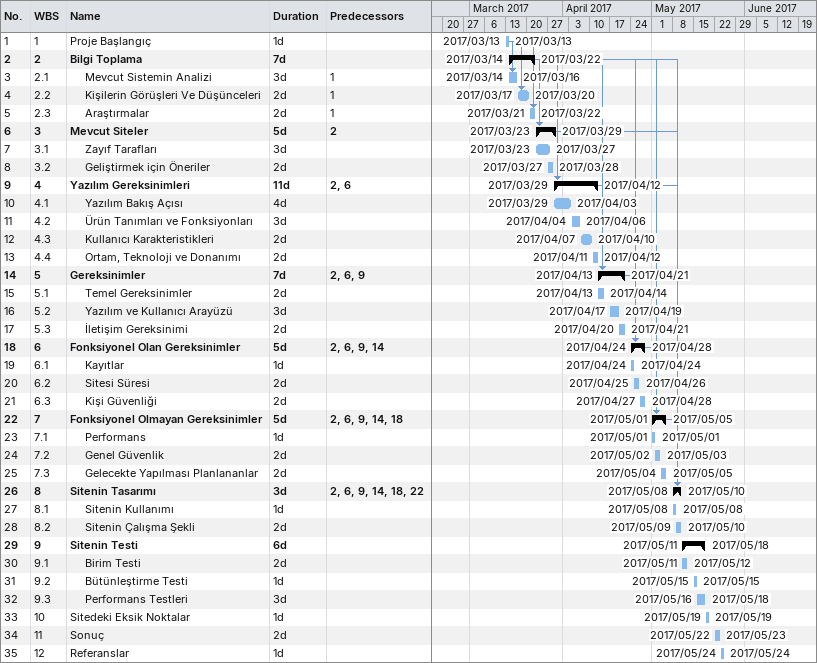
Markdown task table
| ID | WBS | Task | Duration | Start | Finish | Predecessors |
|---|---|---|---|---|---|---|
| 1 | 1 | Proje Başlangıç | 1d | 2017-03-13 | 2017-03-13 |  |
| 2 | 2 | **Bilgi Toplama** | 7d | 2017-03-14 | 2017-03-22 |  |
| 3 | 2.1 | Mevcut Sistemin Analizi | 3d | 2017-03-14 | 2017-03-16 | 1 |
| 4 | 2.2 | Kişilerin Görüşleri Ve Düşünceleri | 2d | 2017-03-17 | 2017-03-20 | 1 |
| 5 | 2.3 | Araştırmalar | 2d | 2017-03-21 | 2017-03-22 | 1 |
| 6 | 3 | **Mevcut Siteler** | 5d | 2017-03-23 | 2017-03-29 | 2 |
| 7 | 3.1 | Zayıf Tarafları | 3d | 2017-03-23 | 2017-03-27 |  |
| 8 | 3.2 | Geliştirmek için Öneriler | 2d | 2017-03-27 | 2017-03-28 |  |
| 9 | 4 | **Yazılım Gereksinimleri** | 11d | 2017-03-29 | 2017-04-12 | 2, 6 |
| 10 | 4.1 | Yazılım Bakış Açısı | 4d | 2017-03-29 | 2017-04-03 |  |
| 11 | 4.2 | Ürün Tanımları ve Fonksiyonları | 3d | 2017-04-04 | 2017-04-06 |  |
| 12 | 4.3 | Kullanıcı Karakteristikleri | 2d | 2017-04-07 | 2017-04-10 |  |
| 13 | 4.4 | Ortam, Teknoloji ve Donanımı | 2d | 2017-04-11 | 2017-04-12 |  |
| 14 | 5 | **Gereksinimler** | 7d | 2017-04-13 | 2017-04-21 | 2, 6, 9 |
| 15 | 5.1 | Temel Gereksinimler | 2d | 2017-04-13 | 2017-04-14 |  |
| 16 | 5.2 | Yazılım ve Kullanıcı Arayüzü | 3d | 2017-04-17 | 2017-04-19 |  |
| 17 | 5.3 | İletişim Gereksinimi | 2d | 2017-04-20 | 2017-04-21 |  |
| 18 | 6 | **Fonksiyonel Olan Gereksinimler** | 5d | 2017-04-24 | 2017-04-28 | 2, 6, 9, 14 |
| 19 | 6.1 | Kayıtlar | 1d | 2017-04-24 | 2017-04-24 |  |
| 20 | 6.2 | Sitesi Süresi | 2d | 2017-04-25 | 2017-04-26 |  |
| 21 | 6.3 | Kişi Güvenliği | 2d | 2017-04-27 | 2017-04-28 |  |
| 22 | 7 | **Fonksiyonel Olmayan Gereksinimler** | 5d | 2017-05-01 | 2017-05-05 | 2, 6, 9, 14, 18 |
| 23 | 7.1 | Performans | 1d | 2017-05-01 | 2017-05-01 |  |
| 24 | 7.2 | Genel Güvenlik | 2d | 2017-05-02 | 2017-05-03 |  |
| 25 | 7.3 | Gelecekte Yapılması Planlananlar | 2d | 2017-05-04 | 2017-05-05 |  |
| 26 | 8 | **Sitenin Tasarımı** | 3d | 2017-05-08 | 2017-05-10 | 2, 6, 9, 14, 18, 22 |
| 27 | 8.1 | Sitenin Kullanımı | 1d | 2017-05-08 | 2017-05-08 |  |
| 28 | 8.2 | Sitenin Çalışma Şekli | 2d | 2017-05-09 | 2017-05-10 |  |
| 29 | 9 | **Sitenin Testi** | 6d | 2017-05-11 | 2017-05-18 |  |
| 30 | 9.1 | Birim Testi | 2d | 2017-05-11 | 2017-05-12 |  |
| 31 | 9.2 | Bütünleştirme Testi | 1d | 2017-05-15 | 2017-05-15 |  |
| 32 | 9.3 | Performans Testleri | 3d | 2017-05-16 | 2017-05-18 |  |
| 33 | 10 | Sitedeki Eksik Noktalar | 1d | 2017-05-19 | 2017-05-19 |  |
| 34 | 11 | Sonuç | 2d | 2017-05-22 | 2017-05-23 |  |
| 35 | 12 | Referanslar | 1d | 2017-05-24 | 2017-05-24 |  |
